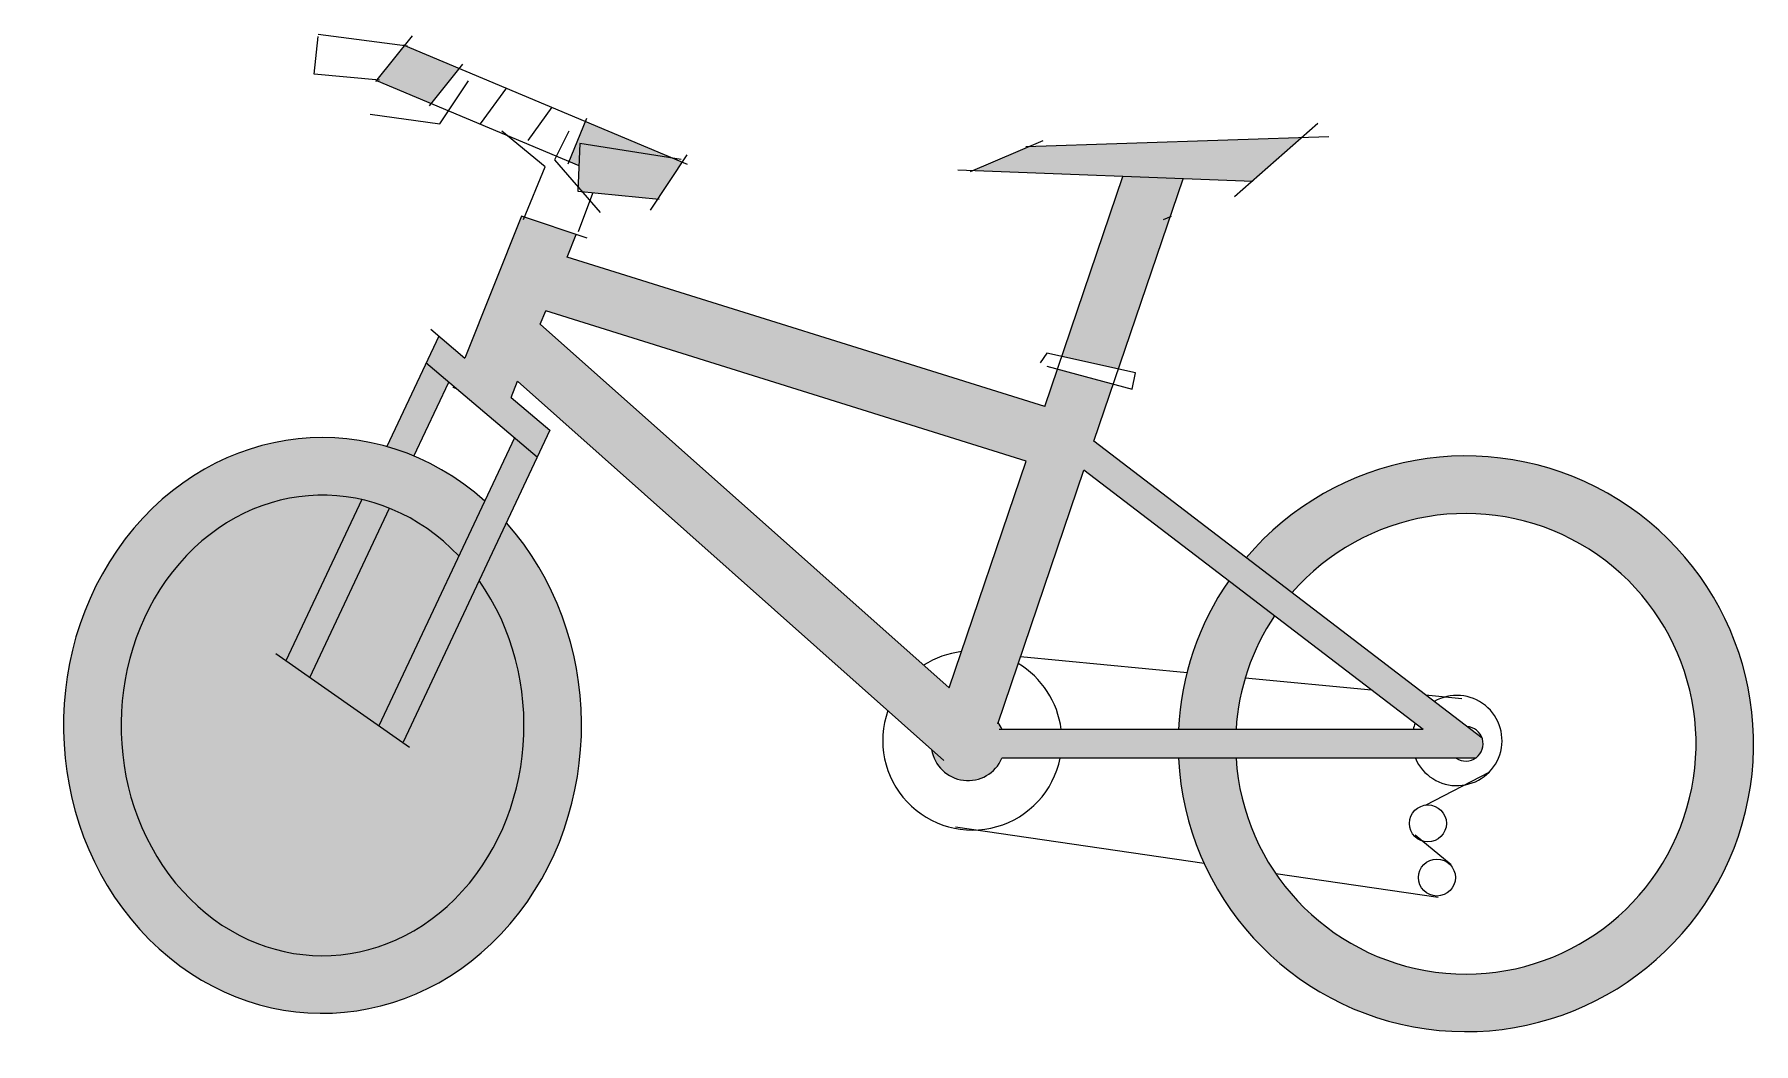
# Model space of a CAD drawing. Extents: x 1.03 to 7, y 3.96 to 7.46.
import ezdxf

# ---------------------------------------------------------------- set-up
doc = ezdxf.new("R2010")
doc.units = 0
doc.header["$MEASUREMENT"] = 0
doc.layers.get('0').update_dxf_attribs({"linetype": 'CONTINUOUS'})

msp = doc.modelspace()

# ---------------------------------------------------------------- hatches: boundary and pattern name
for color, points in [(256, [(2.3181, 7.4237), (2.3112, 7.4246), (2.215, 7.3043), (2.4051, 7.2245), (2.5025, 7.3463)]), (256, [(2.941, 7.1622), (2.8842, 7.0234), (2.9183, 7.0091), (2.9214, 7.0852), (3.2459, 7.0343)]), (4, [(3.2781, 7.0207), (3.2459, 7.0343), (2.9214, 7.0852), (2.9152, 6.9345), (2.9292, 6.9183), (3.1927, 6.8925)]), (256, [(5.4295, 7.1063), (4.4847, 7.0758), (4.2875, 6.9913), (5.2555, 6.954)]), (4, [(5.0173, 6.9632), (4.8087, 6.9712), (4.596, 6.3456), (4.7924, 6.302)]), (4, [(2.773, 5.9959), (2.694, 6.0628), (2.2234, 5.0619), (2.3066, 5.0038)]), (256, [(5.2367, 5.6461), (5.3959, 5.5245, -5.07989), (5.2016, 4.95), (5.0013, 4.95, 5.253204)]), (256, [(5.3352, 5.445), (5.176, 5.5666, 0.138973), (5.0013, 5.05), (5.2016, 5.05, -0.132598)])]:
    msp.add_hatch(color=color).paths.add_polyline_path(points)
h = msp.add_hatch(color=1)
h.paths.add_polyline_path([(2.8772, 6.6906), (2.9087, 6.7695), (2.7187, 6.8329), (2.5216, 6.3398), (2.4308, 6.4167), (2.3867, 6.323), (2.773, 5.9959), (2.8171, 6.0896), (2.6825, 6.2036), (2.7051, 6.26), (4.1437, 4.9802, 0.751983), (4.3882, 4.95), (6.0332, 4.95, 0.341918), (6.0567, 5.0196), (4.7069, 6.0508), (4.7745, 6.2494), (4.581, 6.3016), (4.5368, 6.1716)])
h.paths.add_polyline_path([(2.8028, 6.5044), (4.4723, 5.9822), (4.2043, 5.194), (2.784, 6.4575)], flags=16)
h.paths.add_polyline_path([(4.673, 5.9509), (5.8522, 5.05), (4.3886, 5.05, 0.055021), (4.3749, 5.0746)], flags=16)
h = msp.add_hatch(color=4)
edge = h.paths.add_edge_path()
edge.add_line((2.4658, 6.2561), (2.3867, 6.323))
edge.add_line((2.3867, 6.323), (2.2502, 6.0325))
edge.add_ellipse((2.0271, 5.0637), major_axis=(0, 1), ratio=0.9, start_angle=339.31418, end_angle=345.65006, ccw=False)
edge.add_line((2.345, 5.9993), (2.4658, 6.2561))
h = msp.add_hatch(color=256)
edge = h.paths.add_edge_path()
edge.add_ellipse((2.0271, 5.0637), major_axis=(0, 0.8), ratio=0.875, start_angle=348.75754, end_angle=668.97018, ccw=False)
edge.add_ellipse((2.0271, 5.0637), major_axis=(0, 0.8), ratio=0.875, start_angle=340.57638, end_angle=348.75754, ccw=False)
edge.add_ellipse((2.0271, 5.0637), major_axis=(0, 0.8), ratio=0.875, start_angle=317.38272, end_angle=340.57638, ccw=False)
edge.add_line((2.5011, 5.6525), (2.5908, 5.8433))
edge.add_ellipse((2.0271, 5.0637), major_axis=(0, 1), ratio=0.9, start_angle=321.21987, end_angle=339.31418)
edge.add_ellipse((2.0271, 5.0637), major_axis=(0, 1), ratio=0.9, start_angle=339.31418, end_angle=345.65006)
edge.add_ellipse((2.0271, 5.0637), major_axis=(0, 1), ratio=0.9, start_angle=345.65006, end_angle=674.77858)
edge.add_line((2.666, 5.7681), (2.5713, 5.5669))
h = msp.add_hatch(color=4)
edge = h.paths.add_edge_path()
edge.add_ellipse((2.0271, 5.0637), major_axis=(0, 0.8), ratio=0.875, start_angle=340.57638, end_angle=348.75754)
edge.add_line((2.1636, 5.8484), (1.9001, 5.2879))
edge.add_line((1.9001, 5.2879), (1.9832, 5.2298))
edge.add_line((1.9832, 5.2298), (2.2599, 5.8182))

# ---------------------------------------------------------------- linework, layer by layer
for p, q in [((1.998, 7.3266), (2.0118, 7.4577)), ((2.3219, 7.4232), (2.0118, 7.4646)), ((2.2121, 7.3006), (2.3395, 7.4599)), ((2.3076, 7.4281), (3.2947, 7.0138)), ((2.3991, 7.2169), (2.5142, 7.3609)), ((2.2254, 7.3059), (1.998, 7.3266)), ((2.215, 7.3043), (2.9183, 7.0091)), ((2.4344, 7.1539), (2.5342, 7.3037)), ((2.5758, 7.1539), (2.6673, 7.2787)), ((2.1932, 7.1872), (2.4344, 7.1539)), ((2.7421, 7.0956), (2.8253, 7.2121)), ((2.881, 7.0154), (2.9457, 7.1737)), ((2.8004, 7.004), (2.6507, 7.1289)), ((2.8835, 7.1289), (2.8336, 7.029)), ((4.4711, 7.0754), (5.5237, 7.1094)), ((5.196, 6.9019), (5.4859, 7.1557)), ((2.9214, 7.0852), (2.9145, 6.9197)), ((3.2729, 7.03), (2.9214, 7.0852)), ((4.5302, 7.0953), (4.2773, 6.9869)), ((2.7255, 6.8209), (2.8004, 7.004)), ((2.8336, 7.029), (2.9916, 6.8459)), ((3.1674, 6.8544), (3.2947, 7.0456)), ((5.2594, 6.9538), (4.2345, 6.9933)), ((4.5368, 6.1716), (4.8087, 6.9712)), ((4.7069, 6.0508), (5.0173, 6.9632)), ((2.9145, 6.9197), (3.1971, 6.8921)), ((2.9168, 6.7793), (2.9667, 6.9125)), ((2.7187, 6.8329), (2.5216, 6.3398)), ((2.947, 6.7568), (2.7187, 6.8329)), ((4.9495, 6.8219), (4.9767, 6.8325)), ((2.8772, 6.6906), (2.9087, 6.7695)), ((4.5368, 6.1716), (2.8772, 6.6906)), ((2.784, 6.4575), (2.8028, 6.5044)), ((2.784, 6.4575), (4.2043, 5.194)), ((4.4723, 5.9822), (2.8028, 6.5044)), ((2.4308, 6.4167), (2.2502, 6.0325)), ((2.4032, 6.4401), (2.5216, 6.3398)), ((4.5438, 6.3572), (4.521, 6.323)), ((4.8518, 6.2887), (4.5438, 6.3572)), ((2.773, 5.9959), (2.3867, 6.323)), ((4.5438, 6.3116), (4.8404, 6.2317)), ((4.8404, 6.2317), (4.8518, 6.2887)), ((2.345, 5.9993), (2.4658, 6.2561)), ((2.4825, 6.2419), (2.4809, 6.2379)), ((2.4929, 6.2331), (2.4809, 6.2379)), ((2.6825, 6.2036), (2.7051, 6.26)), ((4.1863, 4.9423), (2.7051, 6.26)), ((2.6825, 6.2036), (2.8171, 6.0896)), ((2.694, 6.0628), (2.2234, 5.0619)), ((2.8171, 6.0896), (2.3076, 5.006)), ((6.0567, 5.0196), (4.7069, 6.0508)), ((4.2043, 5.194), (4.4723, 5.9822)), ((4.3733, 5.0698), (4.673, 5.9509)), ((5.8522, 5.05), (4.673, 5.9509)), ((2.1636, 5.8484), (1.9001, 5.2879)), ((1.9832, 5.2298), (2.2599, 5.8182)), ((2.3297, 4.9876), (1.8647, 5.3127)), ((4.4526, 5.3031), (5.0313, 5.2482)), ((5.2335, 5.2291), (5.6722, 5.1875)), ((5.8603, 5.1697), (5.9858, 5.1578)), ((5.8522, 5.05), (4.3779, 5.05)), ((6.0332, 4.95), (4.3882, 4.95)), ((5.8593, 4.7863), (6.0832, 4.9028)), ((5.0905, 4.5842), (4.2267, 4.71)), ((5.8234, 4.6832), (5.9488, 4.5801)), ((5.9044, 4.4658), (5.34, 4.5479))]:
    msp.add_line(p, q)
for centre in [(5.8682, 4.7235), (5.8996, 4.5353)]:
    msp.add_circle(centre, 0.0642)
for centre, radius, start, end in [((6, 5), 1, 182.86598, 139.75448), ((6, 5), 0.8, 183.58332, 139.03715), ((6, 5), 1, 145.48645, 177.13402), ((6, 5), 0.8, 146.20379, 176.41668), ((4.2851, 5.0114), 0.3112, 96.99397, 122.93054), ((4.2851, 5.0114), 0.3112, 7.1268, 59.22654), ((5.9689, 5.0114), 0.1568, 203.04906, 120.19364), ((4.2851, 5.0114), 0.3112, 160.48171, 348.62427), ((4.2703, 5.0004), 0.1282, 22.73268, 35.32975), ((5.9689, 5.0114), 0.1568, 157.47006, 165.74331), ((6, 5), 0.06, 236.44269, 86.17778), ((4.2703, 5.0004), 0.1282, 189.06285, 336.83302)]:
    msp.add_arc(centre, radius, start, end)
for major_axis, ratio, start_param, end_param in [((0, 1), 0.9, 5.606344, 11.777108), ((0, 0.8), 0.875, 5.539373, 11.675732)]:
    msp.add_ellipse((2.0271, 5.0637), major_axis=major_axis, ratio=ratio, start_param=start_param, end_param=end_param)

doc.saveas('drawing.dxf')
